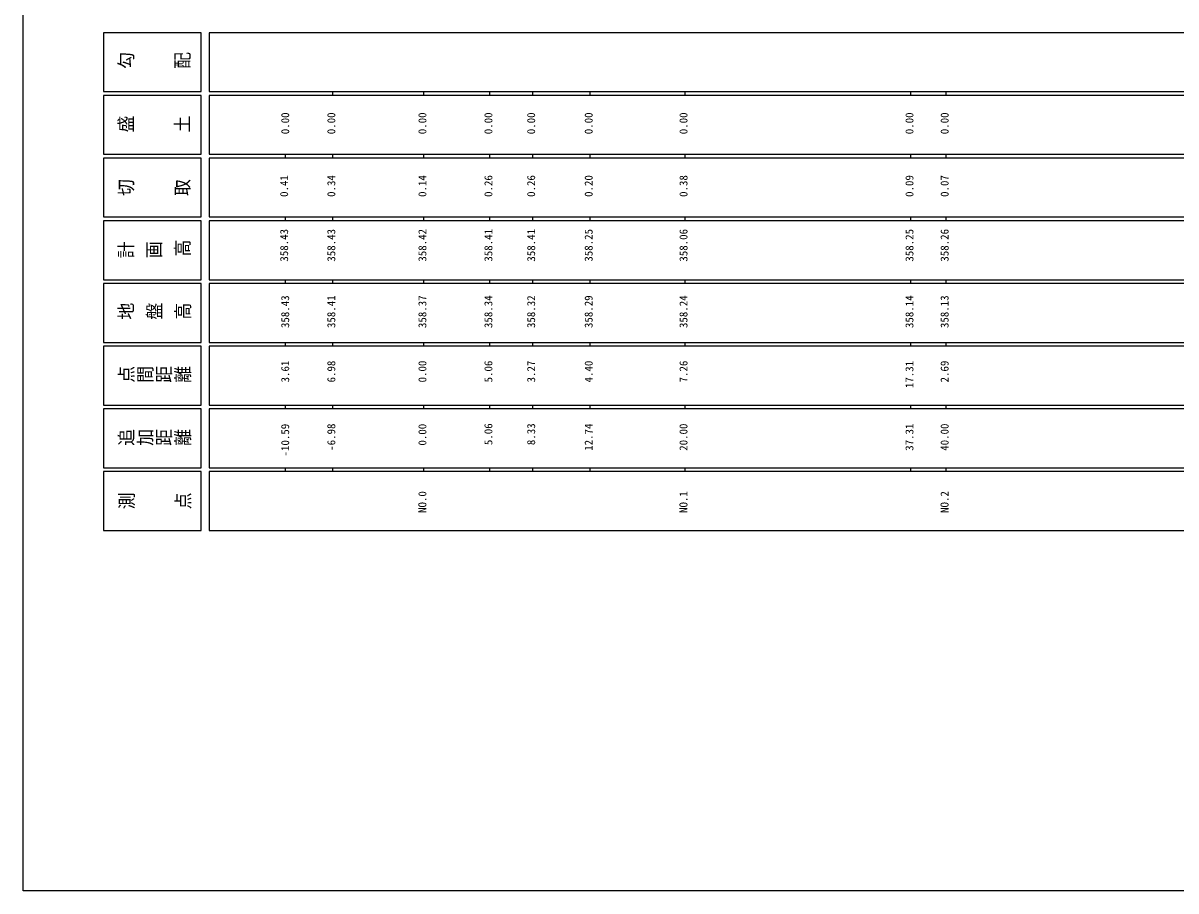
# Model space of a CAD drawing. Units: millimetres on the paper. Extents: x -224 to 211, y -151 to 163.
# Drawn here: x -207.8 to 13, y -133.7 to 32.4 of the extents above; entities that cross this region are included whole.
import ezdxf
from ezdxf.enums import TextEntityAlignment as Align

# ---------------------------------------------------------------- set-up
doc = ezdxf.new("R2010")
doc.units = ezdxf.units.MM
for name, color, linetype in [('0-0_0', 7, 'Continuous'), ('0-1_D_STR_DIM_1寸法', 7, 'Continuous'), ('0-2_D_STR_2_文字', 4, 'Continuous'), ('0-3_D-TTL-FRAM_枠', 7, 'Continuous')]:
    doc.layers.add(name, color=color, linetype=linetype)
doc.styles.add('ＭＳ ゴシック', font='')
doc.styles.get('ＭＳ ゴシック').set_extended_font_data('MS Gothic')

msp = doc.modelspace()

# ---------------------------------------------------------------- linework, layer by layer
at = {"layer": '0-0_0'}
for p, q in [((-173.647, 30.521), (-192.397, 30.521)), ((-192.397, 30.521), (-192.397, 19.271)), ((-173.647, 19.271), (-173.647, 30.521)), ((185.319, 30.521), (-172.147, 30.521)), ((-172.147, 30.521), (-172.147, 19.271)), ((-192.397, 19.271), (-173.647, 19.271)), ((-173.647, 18.521), (-192.397, 18.521)), ((-192.397, 18.521), (-192.397, 7.271)), ((-173.647, 7.271), (-173.647, 18.521)), ((-172.147, 19.271), (185.319, 19.271)), ((185.319, 18.521), (-172.147, 18.521)), ((-172.147, 18.521), (-172.147, 7.271)), ((-192.397, 7.271), (-173.647, 7.271)), ((-172.147, 7.271), (185.319, 7.271)), ((-173.647, 6.521), (-192.397, 6.521)), ((-192.397, 6.521), (-192.397, -4.729)), ((-173.647, -4.729), (-173.647, 6.521)), ((185.319, 6.521), (-172.147, 6.521)), ((-172.147, 6.521), (-172.147, -4.729)), ((-192.397, -4.729), (-173.647, -4.729)), ((-173.647, -5.479), (-192.397, -5.479)), ((-192.397, -5.479), (-192.397, -16.729)), ((-173.647, -16.729), (-173.647, -5.479)), ((-172.147, -4.729), (185.319, -4.729)), ((185.319, -5.479), (-172.147, -5.479)), ((-172.147, -5.479), (-172.147, -16.729)), ((-192.397, -16.729), (-173.647, -16.729)), ((-173.647, -17.479), (-192.397, -17.479)), ((-192.397, -17.479), (-192.397, -28.729)), ((-173.647, -28.729), (-173.647, -17.479)), ((-172.147, -16.729), (185.319, -16.729)), ((185.319, -17.479), (-172.147, -17.479)), ((-172.147, -17.479), (-172.147, -28.729)), ((-192.397, -28.729), (-173.647, -28.729)), ((-173.647, -29.479), (-192.397, -29.479)), ((-192.397, -29.479), (-192.397, -40.729)), ((-173.647, -40.729), (-173.647, -29.479)), ((-172.147, -28.729), (185.319, -28.729)), ((185.319, -29.479), (-172.147, -29.479)), ((-172.147, -29.479), (-172.147, -40.729)), ((-192.397, -40.729), (-173.647, -40.729)), ((-173.647, -41.479), (-192.397, -41.479)), ((-192.397, -41.479), (-192.397, -52.729)), ((-173.647, -52.729), (-173.647, -41.479)), ((-172.147, -40.729), (185.319, -40.729)), ((185.319, -41.479), (-172.147, -41.479)), ((-172.147, -41.479), (-172.147, -52.729)), ((-192.397, -52.729), (-173.647, -52.729)), ((-172.147, -52.729), (185.319, -52.729)), ((-173.647, -53.479), (-192.397, -53.479)), ((-192.397, -53.479), (-192.397, -64.729)), ((-173.647, -64.729), (-173.647, -53.479)), ((185.319, -53.479), (-172.147, -53.479)), ((-172.147, -53.479), (-172.147, -64.729)), ((-192.397, -64.729), (-173.647, -64.729)), ((-172.147, -64.729), (185.319, -64.729))]:
    msp.add_line(p, q, dxfattribs=at)
at = {"layer": '0-1_D_STR_DIM_1寸法'}
for p, q in [((-148.455, 18.521), (-148.455, 19.271)), ((-131.011, 18.521), (-131.011, 19.271)), ((-118.373, 18.521), (-118.373, 19.271)), ((-110.182, 18.521), (-110.182, 19.271)), ((-99.173, 18.521), (-99.173, 19.271)), ((-81.011, 18.521), (-81.011, 19.271)), ((-37.742, 18.521), (-37.742, 19.271)), ((-31.011, 18.521), (-31.011, 19.271)), ((-157.486, 6.521), (-157.486, 7.271)), ((-148.455, 6.521), (-148.455, 7.271)), ((-131.011, 6.521), (-131.011, 7.271)), ((-118.373, 6.521), (-118.373, 7.271)), ((-110.182, 6.521), (-110.182, 7.271)), ((-99.173, 6.521), (-99.173, 7.271)), ((-81.011, 6.521), (-81.011, 7.271)), ((-37.742, 6.521), (-37.742, 7.271)), ((-31.011, 6.521), (-31.011, 7.271)), ((-157.486, -5.479), (-157.486, -4.729)), ((-148.455, -5.479), (-148.455, -4.729)), ((-131.011, -5.479), (-131.011, -4.729)), ((-118.373, -5.479), (-118.373, -4.729)), ((-110.182, -5.479), (-110.182, -4.729)), ((-99.173, -5.479), (-99.173, -4.729)), ((-81.011, -5.479), (-81.011, -4.729)), ((-37.742, -5.479), (-37.742, -4.729)), ((-31.011, -5.479), (-31.011, -4.729)), ((-157.486, -17.479), (-157.486, -16.729)), ((-148.455, -17.479), (-148.455, -16.729)), ((-131.011, -17.479), (-131.011, -16.729)), ((-118.373, -17.479), (-118.373, -16.729)), ((-110.182, -17.479), (-110.182, -16.729)), ((-99.173, -17.479), (-99.173, -16.729)), ((-81.011, -17.479), (-81.011, -16.729)), ((-37.742, -17.479), (-37.742, -16.729)), ((-31.011, -17.479), (-31.011, -16.729)), ((-157.486, -29.479), (-157.486, -28.729)), ((-148.455, -29.479), (-148.455, -28.729)), ((-131.011, -29.479), (-131.011, -28.729)), ((-118.373, -29.479), (-118.373, -28.729)), ((-110.182, -29.479), (-110.182, -28.729)), ((-99.173, -29.479), (-99.173, -28.729)), ((-81.011, -29.479), (-81.011, -28.729)), ((-37.742, -29.479), (-37.742, -28.729)), ((-31.011, -29.479), (-31.011, -28.729)), ((-157.486, -41.479), (-157.486, -40.729)), ((-148.455, -41.479), (-148.455, -40.729)), ((-131.011, -41.479), (-131.011, -40.729)), ((-118.373, -41.479), (-118.373, -40.729)), ((-110.182, -41.479), (-110.182, -40.729)), ((-99.173, -41.479), (-99.173, -40.729)), ((-81.011, -41.479), (-81.011, -40.729)), ((-37.742, -41.479), (-37.742, -40.729)), ((-31.011, -41.479), (-31.011, -40.729)), ((-157.486, -53.479), (-157.486, -52.729)), ((-148.455, -53.479), (-148.455, -52.729)), ((-131.011, -53.479), (-131.011, -52.729)), ((-118.373, -53.479), (-118.373, -52.729)), ((-110.182, -53.479), (-110.182, -52.729)), ((-99.173, -53.479), (-99.173, -52.729)), ((-81.011, -53.479), (-81.011, -52.729)), ((-37.742, -53.479), (-37.742, -52.729)), ((-31.011, -53.479), (-31.011, -52.729))]:
    msp.add_line(p, q, dxfattribs=at)
at = {"layer": '0-3_D-TTL-FRAM_枠'}
msp.add_lwpolyline([(-207.772, 147.259), (193.561, 147.259), (193.561, -133.741), (-207.772, -133.741)], close=True, dxfattribs=at)

# ---------------------------------------------------------------- texts
at = {"layer": '0-0_0', "color": 4, "style": 'ＭＳ ゴシック', "width": 0.9}
for s, p in [('勾', (-185.952, 23.632)), ('配', (-175.152, 23.632)), ('盛', (-185.952, 11.459)), ('土', (-175.152, 11.459)), ('切', (-185.952, -0.701)), ('取', (-175.152, -0.701)), ('計', (-185.952, -12.613)), ('画', (-180.588, -12.613)), ('高\u3000\u3000', (-175.143, -12.287)), ('地', (-185.952, -24.368)), ('盤', (-180.507, -24.368)), ('高', (-175.061, -24.368)), ('点', (-185.871, -36.453)), ('間', (-182.271, -36.453)), ('距', (-178.671, -36.453)), ('離', (-175.071, -36.453)), ('追', (-185.871, -48.528)), ('加', (-182.271, -48.528)), ('距', (-178.671, -48.528)), ('離', (-175.071, -48.528)), ('測', (-185.81, -60.678)), ('点', (-175.01, -60.678))]:
    msp.add_text(s, height=2.625, rotation=90, dxfattribs=at).set_placement(p, align=Align.BOTTOM_LEFT)
at = {"layer": '0-2_D_STR_2_文字', "style": 'ＭＳ ゴシック'}
for s, p in [('0.00', (-156.356, 11.117)), ('0.00', (-147.529, 11.117)), ('0.00', (-130.085, 11.117)), ('0.00', (-117.447, 11.117)), ('0.00', (-109.256, 11.117)), ('0.00', (-98.248, 11.117)), ('0.00', (-80.085, 11.117)), ('0.00', (-36.816, 11.117)), ('0.00', (-30.085, 11.117)), ('0.41', (-156.56, -0.883)), ('0.34', (-147.529, -0.883)), ('0.14', (-130.085, -0.883)), ('0.26', (-117.447, -0.883)), ('0.26', (-109.256, -0.883)), ('0.20', (-98.248, -0.883)), ('0.38', (-80.085, -0.883)), ('0.09', (-36.816, -0.883)), ('0.07', (-30.085, -0.883)), ('358.43', (-156.56, -13.273)), ('358.43', (-147.529, -13.273)), ('358.42', (-130.085, -13.273)), ('358.41', (-117.447, -13.273)), ('358.41', (-109.256, -13.273)), ('358.25', (-98.248, -13.273)), ('358.06', (-80.085, -13.273)), ('358.25', (-36.816, -13.273)), ('358.26', (-30.085, -13.273)), ('358.43', (-156.356, -25.985)), ('358.41', (-147.529, -25.985)), ('358.37', (-130.085, -25.985)), ('358.34', (-117.447, -25.985)), ('358.32', (-109.256, -25.985)), ('358.29', (-98.248, -25.985)), ('358.24', (-80.085, -25.985)), ('358.14', (-36.816, -25.985)), ('358.13', (-30.085, -25.985)), ('3.61', (-156.356, -36.397)), ('6.98', (-147.529, -36.397)), ('0.00', (-130.085, -36.397)), ('5.06', (-117.447, -36.397)), ('3.27', (-109.256, -36.397)), ('4.40', (-98.248, -36.397)), ('7.26', (-80.085, -36.397)), ('17.31', (-36.816, -37.482)), ('2.69', (-30.085, -36.397)), ('-10.59', (-156.356, -50.567)), ('-6.98', (-147.529, -49.482)), ('  0.00', (-130.085, -50.567)), ('5.06', (-117.447, -48.397)), ('8.33', (-109.256, -48.397)), ('12.74', (-98.248, -49.482)), ('20.00', (-80.085, -49.482)), ('37.31', (-36.816, -49.482)), ('40.00', (-30.085, -49.482)), (' NO.0', (-130.085, -62.421)), (' NO.1', (-80.085, -62.421)), (' NO.2', (-30.085, -62.421))]:
    msp.add_text(s, height=1.532, rotation=90, dxfattribs=at).set_placement(p, align=Align.BOTTOM_LEFT)

doc.saveas('drawing.dxf')
